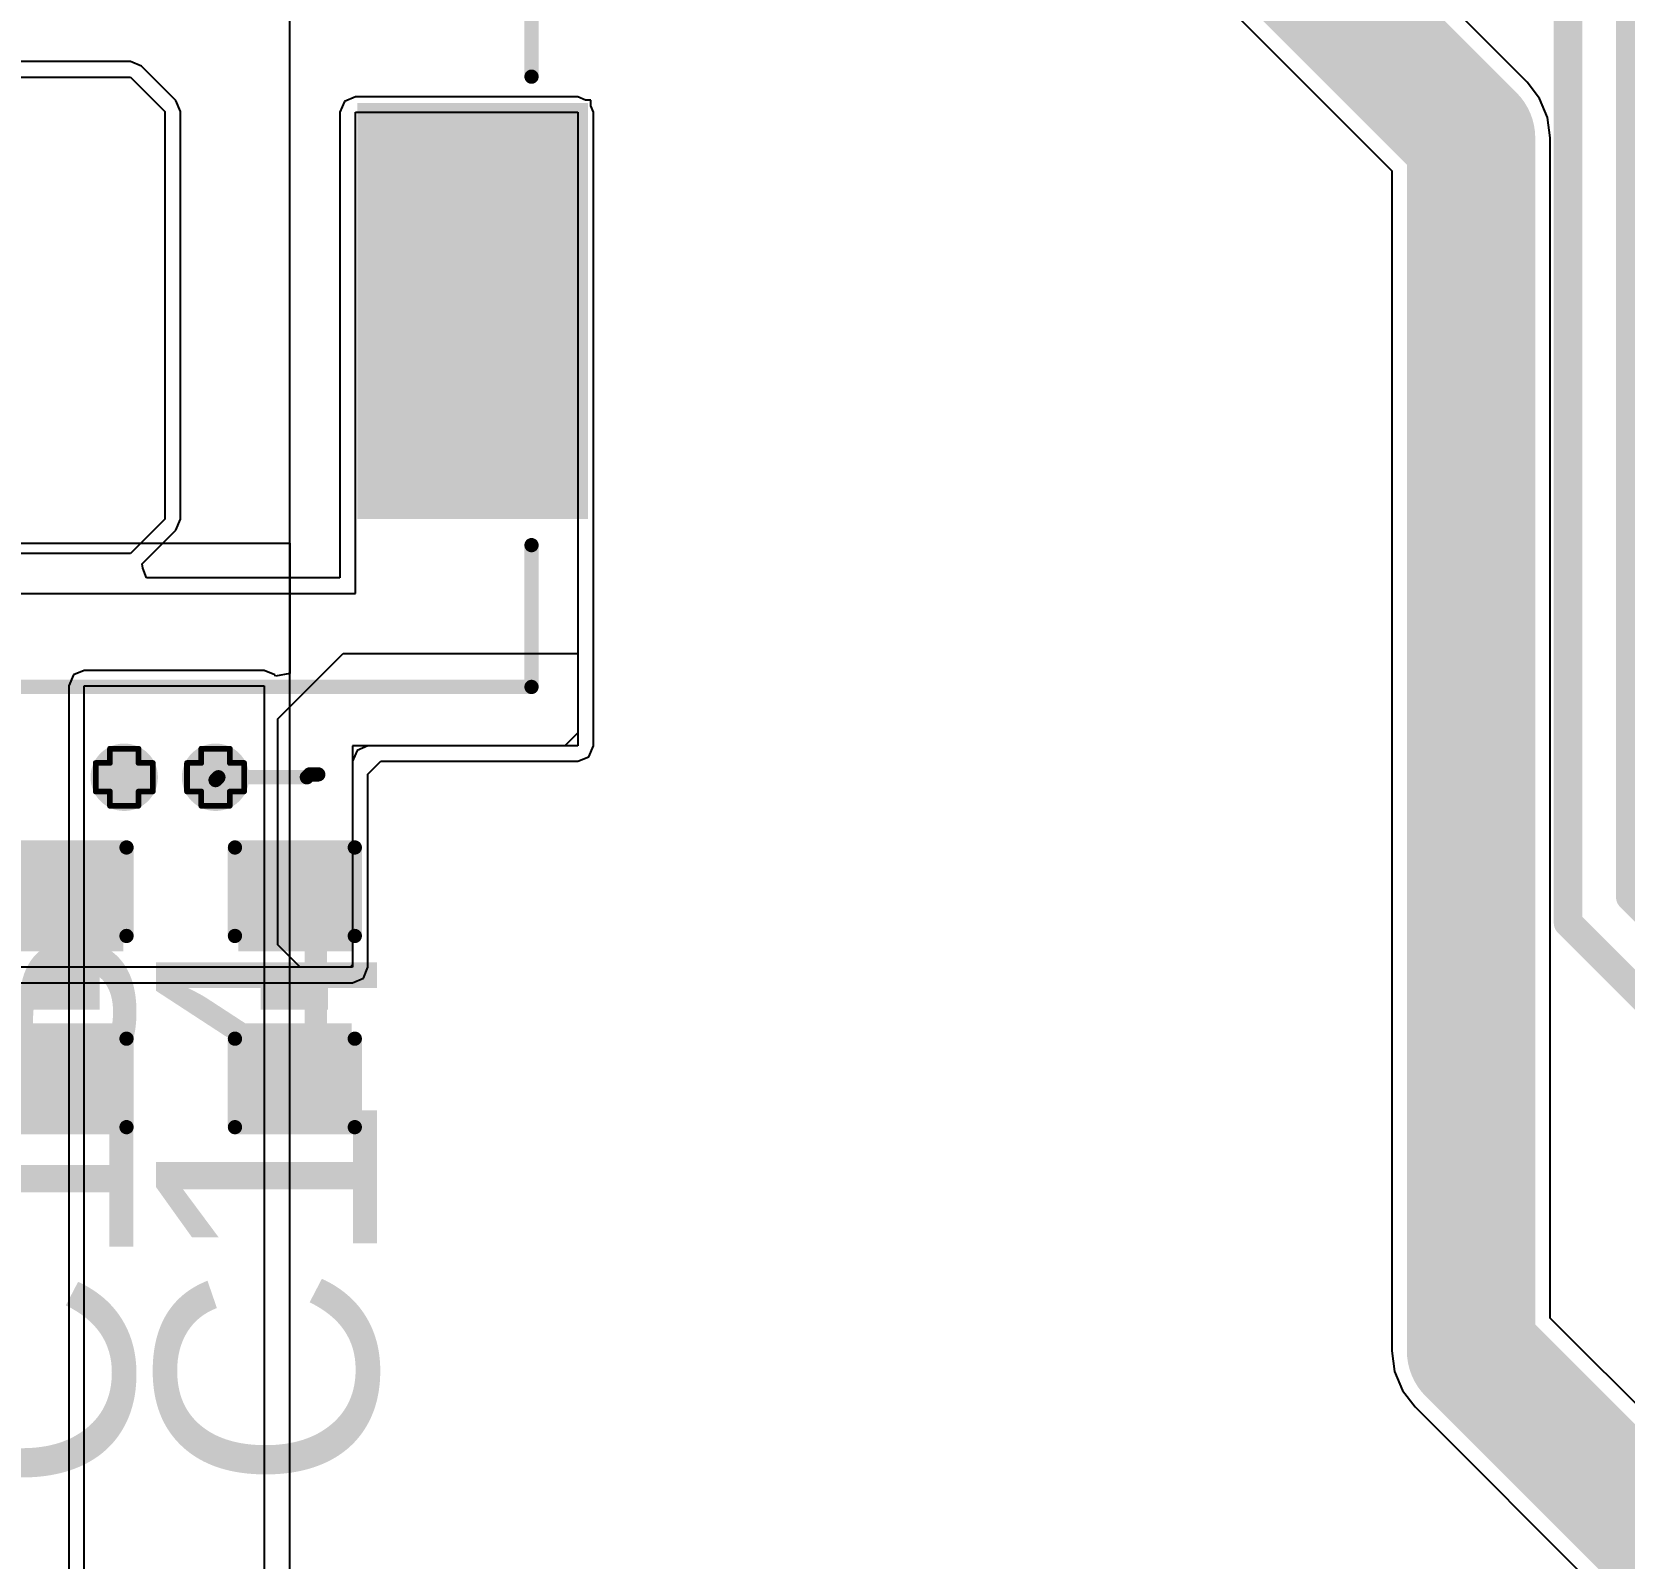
# Model space of a CAD drawing. Header units: inches. Extents: x -1 to 13, y -1.6 to 0.5.
# Drawn here: x 0.087 to 0.645, y -0.983 to -0.448 of the extents above; entities that cross this region are included whole.
import ezdxf

# ---------------------------------------------------------------- set-up
doc = ezdxf.new("R2010")
doc.units = ezdxf.units.IN
doc.header["$MEASUREMENT"] = 0
for name, color, linetype in [('Bottom Layer', 5, 'Continuous'), ('Drill Drawing', 1, 'Continuous'), ('Top Glue Points', 56, 'Continuous'), ('Top Layer', 1, 'Continuous'), ('Top Overlay', 2, 'Continuous'), ('Top Paste', 8, 'Continuous'), ('Top Solder', 216, 'Continuous'), ('Via Holes', 16, 'Continuous')]:
    doc.layers.add(name, color=color, linetype=linetype)
doc.styles.add('Arial', font='', dxfattribs={"height": 0.2})
doc.styles.get('Arial').set_extended_font_data('Arial')

# ---------------------------------------------------------------- blocks, each defined once
blk = doc.blocks.new('HA72L_06301R5LFTR_13')
at = {"layer": 'Top Layer'}
for points in [[(-0.14567, 0.0689), (-0.07283, 0.0689), (-0.07283, -0.0689), (-0.14567, -0.0689)], [(0.07283, 0.0689), (0.14567, 0.0689), (0.14567, -0.0689), (0.07283, -0.0689)]]:
    blk.add_hatch(color=1, dxfattribs=at).paths.add_polyline_path(points)
at = {"layer": 'Top Paste'}
for points in [[(-0.14567, 0.0689), (-0.07283, 0.0689), (-0.07283, -0.0689), (-0.14567, -0.0689)], [(0.07283, 0.0689), (0.14567, 0.0689), (0.14567, -0.0689), (0.07283, -0.0689)]]:
    blk.add_hatch(color=8, dxfattribs=at).paths.add_polyline_path(points)
at = {"layer": 'Top Solder'}
for points in [[(-0.14967, 0.0729), (-0.06883, 0.0729), (-0.06883, -0.0729), (-0.14967, -0.0729)], [(0.06883, 0.0729), (0.14967, 0.0729), (0.14967, -0.0729), (0.06883, -0.0729)]]:
    blk.add_hatch(color=216, dxfattribs=at).paths.add_polyline_path(points)
at = {"layer": 'Top Overlay', "const_width": 0.005}
for points in [[(-0.12992, 0.08208), (-0.12992, 0.13176)], [(-0.12992, 0.13176), (0.12992, 0.13176)], [(0.12992, 0.08208), (0.12992, 0.13176)], [(-0.12992, -0.13176), (-0.12992, -0.08208)], [(0.12992, -0.13176), (0.12992, -0.08208)], [(-0.12992, -0.13176), (0.12992, -0.13176)]]:
    blk.add_lwpolyline(points, dxfattribs=at)
at = {"layer": 'Top Overlay', "const_width": 0.0025}
for points in [[(-0.13117, 0.13176, 1), (-0.12867, 0.13176, 1)], [(-0.13117, 0.13176, 1), (-0.12867, 0.13176, 1)], [(0.12867, 0.13176, 1), (0.13117, 0.13176, 1)], [(0.12867, 0.13176, 1), (0.13117, 0.13176, 1)], [(-0.13117, 0.08208, 1), (-0.12867, 0.08208, 1)], [(0.12867, 0.08208, 1), (0.13117, 0.08208, 1)], [(-0.13117, -0.08208, 1), (-0.12867, -0.08208, 1)], [(0.12867, -0.08208, 1), (0.13117, -0.08208, 1)], [(-0.13117, -0.13176, 1), (-0.12867, -0.13176, 1)], [(-0.13117, -0.13176, 1), (-0.12867, -0.13176, 1)], [(0.12867, -0.13176, 1), (0.13117, -0.13176, 1)], [(0.12867, -0.13176, 1), (0.13117, -0.13176, 1)]]:
    blk.add_lwpolyline(points, format="xyb", close=True, dxfattribs=at)
blk = doc.blocks.new('CAP_0603_30')
at = {"layer": 'Top Layer'}
for points in [[(-0.015, 0.0175), (-0.015, -0.0175), (-0.045, -0.0175), (-0.045, 0.0175)], [(0.045, 0.0175), (0.045, -0.0175), (0.015, -0.0175), (0.015, 0.0175)]]:
    blk.add_hatch(color=1, dxfattribs=at).paths.add_polyline_path(points)
at = {"layer": 'Top Paste'}
for points in [[(-0.015, 0.0175), (-0.015, -0.0175), (-0.045, -0.0175), (-0.045, 0.0175)], [(0.045, 0.0175), (0.045, -0.0175), (0.015, -0.0175), (0.015, 0.0175)]]:
    blk.add_hatch(color=8, dxfattribs=at).paths.add_polyline_path(points)
at = {"layer": 'Top Solder'}
for points in [[(-0.01264, 0.01986), (-0.01264, -0.01986), (-0.04736, -0.01986), (-0.04736, 0.01986)], [(0.04736, 0.01986), (0.04736, -0.01986), (0.01264, -0.01986), (0.01264, 0.01986)]]:
    blk.add_hatch(color=216, dxfattribs=at).paths.add_polyline_path(points)
at = {"layer": 'Top Overlay', "const_width": 0.005}
for points in [[(-0.049, 0.021), (-0.049, -0.021)], [(-0.049, 0.021), (-0.018, 0.021)], [(0.018, 0.021), (0.049, 0.021)], [(0.049, 0.021), (0.049, -0.021)], [(-0.049, -0.021), (-0.018, -0.021)], [(0.018, -0.021), (0.049, -0.021)]]:
    blk.add_lwpolyline(points, dxfattribs=at)
at = {"layer": 'Top Overlay', "const_width": 0.0025}
for points in [[(-0.05025, 0.021, 1), (-0.04775, 0.021, 1)], [(-0.05025, 0.021, 1), (-0.04775, 0.021, 1)], [(-0.01925, 0.021, 1), (-0.01675, 0.021, 1)], [(0.01675, 0.021, 1), (0.01925, 0.021, 1)], [(0.04775, 0.021, 1), (0.05025, 0.021, 1)], [(0.04775, 0.021, 1), (0.05025, 0.021, 1)], [(-0.05025, -0.021, 1), (-0.04775, -0.021, 1)], [(-0.05025, -0.021, 1), (-0.04775, -0.021, 1)], [(-0.01925, -0.021, 1), (-0.01675, -0.021, 1)], [(0.01675, -0.021, 1), (0.01925, -0.021, 1)], [(0.04775, -0.021, 1), (0.05025, -0.021, 1)], [(0.04775, -0.021, 1), (0.05025, -0.021, 1)]]:
    blk.add_lwpolyline(points, format="xyb", close=True, dxfattribs=at)
blk = doc.blocks.new('CAP_0603_31')
at = {"layer": 'Top Layer'}
for points in [[(-0.015, 0.0175), (-0.015, -0.0175), (-0.045, -0.0175), (-0.045, 0.0175)], [(0.045, 0.0175), (0.045, -0.0175), (0.015, -0.0175), (0.015, 0.0175)]]:
    blk.add_hatch(color=1, dxfattribs=at).paths.add_polyline_path(points)
at = {"layer": 'Top Paste'}
for points in [[(-0.015, 0.0175), (-0.015, -0.0175), (-0.045, -0.0175), (-0.045, 0.0175)], [(0.045, 0.0175), (0.045, -0.0175), (0.015, -0.0175), (0.015, 0.0175)]]:
    blk.add_hatch(color=8, dxfattribs=at).paths.add_polyline_path(points)
at = {"layer": 'Top Solder'}
for points in [[(-0.01264, 0.01986), (-0.01264, -0.01986), (-0.04736, -0.01986), (-0.04736, 0.01986)], [(0.04736, 0.01986), (0.04736, -0.01986), (0.01264, -0.01986), (0.01264, 0.01986)]]:
    blk.add_hatch(color=216, dxfattribs=at).paths.add_polyline_path(points)
at = {"layer": 'Top Overlay', "const_width": 0.005}
for points in [[(-0.049, 0.021), (-0.049, -0.021)], [(-0.049, 0.021), (-0.018, 0.021)], [(0.018, 0.021), (0.049, 0.021)], [(0.049, 0.021), (0.049, -0.021)], [(-0.049, -0.021), (-0.018, -0.021)], [(0.018, -0.021), (0.049, -0.021)]]:
    blk.add_lwpolyline(points, dxfattribs=at)
at = {"layer": 'Top Overlay', "const_width": 0.0025}
for points in [[(-0.05025, 0.021, 1), (-0.04775, 0.021, 1)], [(-0.05025, 0.021, 1), (-0.04775, 0.021, 1)], [(-0.01925, 0.021, 1), (-0.01675, 0.021, 1)], [(0.01675, 0.021, 1), (0.01925, 0.021, 1)], [(0.04775, 0.021, 1), (0.05025, 0.021, 1)], [(0.04775, 0.021, 1), (0.05025, 0.021, 1)], [(-0.05025, -0.021, 1), (-0.04775, -0.021, 1)], [(-0.05025, -0.021, 1), (-0.04775, -0.021, 1)], [(-0.01925, -0.021, 1), (-0.01675, -0.021, 1)], [(0.01675, -0.021, 1), (0.01925, -0.021, 1)], [(0.04775, -0.021, 1), (0.05025, -0.021, 1)], [(0.04775, -0.021, 1), (0.05025, -0.021, 1)]]:
    blk.add_lwpolyline(points, format="xyb", close=True, dxfattribs=at)

msp = doc.modelspace()

# ---------------------------------------------------------------- hatches: boundary and pattern name
at = {"layer": 'Bottom Layer'}
h = msp.add_hatch(color=5, dxfattribs=at)
edge = h.paths.add_edge_path()
edge.add_arc((0.119, -0.709), 0.01181, 0, 360)
h = msp.add_hatch(color=5, dxfattribs=at)
edge = h.paths.add_edge_path()
edge.add_arc((0.151, -0.709), 0.01181, 0, 360)
at = {"layer": 'Top Glue Points'}
for points in [[(0.11042, -0.79048), (0.11042, -0.77474), (0.0868, -0.77474), (0.0868, -0.79048)], [(0.19042, -0.79048), (0.19042, -0.77474), (0.1668, -0.77474), (0.1668, -0.79048)]]:
    msp.add_hatch(color=56, dxfattribs=at).paths.add_polyline_path(points)
at = {"layer": 'Top Layer'}
h = msp.add_hatch(color=1, dxfattribs=at)
edge = h.paths.add_edge_path()
edge.add_arc((0.119, -0.709), 0.01181, 0, 360)
h = msp.add_hatch(color=1, dxfattribs=at)
edge = h.paths.add_edge_path()
edge.add_arc((0.151, -0.709), 0.01181, 0, 360)
at = {"layer": 'Via Holes'}
h = msp.add_hatch(color=7, dxfattribs=at)
edge = h.paths.add_edge_path()
edge.add_arc((0.119, -0.709), 0.00591, 0, 360)
h = msp.add_hatch(color=7, dxfattribs=at)
edge = h.paths.add_edge_path()
edge.add_arc((0.151, -0.709), 0.00591, 0, 360)

# ---------------------------------------------------------------- linework, layer by layer
at = {"layer": 'Bottom Layer'}
for p, q in [((0.177, -0.627), (0.177, -0.392)), ((0.177, -1.071), (0.177, -0.393)), ((-0.10811, -0.627), (0.177, -0.627)), ((0.07237, -0.627), (0.177, -0.627)), ((0.177, -0.627), (0.177, -0.6726)), ((0.10117, -0.67317), (0.09959, -0.677)), ((0.105, -0.67159), (0.10117, -0.67317)), ((0.168, -0.67159), (0.105, -0.67159)), ((0.17183, -0.67317), (0.168, -0.67159)), ((0.172, -0.67359), (0.17183, -0.67317)), ((0.177, -0.6726), (0.172, -0.67359)), ((0.09959, -0.677), (0.09959, -1.15554)), ((0.105, -1.15554), (0.105, -0.677)), ((0.105, -0.677), (0.168, -0.677)), ((0.168, -0.677), (0.168, -0.993))]:
    msp.add_line(p, q, dxfattribs=at)
at = {"layer": 'Bottom Layer', "const_width": 0.01}
for points in [[(0.62499, -0.75999), (0.62499, 0.14839)], [(0.6468, -0.75095), (0.6468, 0.1398)], [(0.6468, -0.75095), (1.00403, -1.10819)], [(0.62499, -0.75999), (0.995, -1.13)]]:
    msp.add_lwpolyline(points, dxfattribs=at)
at = {"layer": 'Bottom Layer', "const_width": 0.005}
for points in [[(0.6443, -0.75095, 1), (0.6493, -0.75095, 1)], [(0.6443, -0.75095, 1), (0.6493, -0.75095, 1)], [(0.62249, -0.75999, 1), (0.62749, -0.75999, 1)], [(0.62249, -0.75999, 1), (0.62749, -0.75999, 1)]]:
    msp.add_lwpolyline(points, format="xyb", close=True, dxfattribs=at)
at = {"layer": 'Drill Drawing', "const_width": 0.002}
for points in [[(0.109, -0.714), (0.109, -0.704)], [(0.109, -0.704), (0.114, -0.704)], [(0.114, -0.704), (0.114, -0.699)], [(0.114, -0.699), (0.124, -0.699)], [(0.124, -0.704), (0.124, -0.699)], [(0.124, -0.704), (0.129, -0.704)], [(0.129, -0.714), (0.129, -0.704)], [(0.141, -0.714), (0.141, -0.704)], [(0.141, -0.704), (0.146, -0.704)], [(0.146, -0.704), (0.146, -0.699)], [(0.146, -0.699), (0.156, -0.699)], [(0.156, -0.704), (0.156, -0.699)], [(0.156, -0.704), (0.161, -0.704)], [(0.161, -0.714), (0.161, -0.704)], [(0.109, -0.714), (0.114, -0.714)], [(0.114, -0.719), (0.114, -0.714)], [(0.124, -0.714), (0.129, -0.714)], [(0.124, -0.719), (0.124, -0.714)], [(0.141, -0.714), (0.146, -0.714)], [(0.146, -0.719), (0.146, -0.714)], [(0.156, -0.714), (0.161, -0.714)], [(0.156, -0.719), (0.156, -0.714)], [(0.114, -0.719), (0.124, -0.719)], [(0.146, -0.719), (0.156, -0.719)]]:
    msp.add_lwpolyline(points, dxfattribs=at)
at = {"layer": 'Drill Drawing', "const_width": 0.001}
for points in [[(0.1085, -0.704, 1), (0.1095, -0.704, 1)], [(0.1085, -0.704, 1), (0.1095, -0.704, 1)], [(0.1135, -0.699, 1), (0.1145, -0.699, 1)], [(0.1135, -0.699, 1), (0.1145, -0.699, 1)], [(0.1135, -0.704, 1), (0.1145, -0.704, 1)], [(0.1135, -0.704, 1), (0.1145, -0.704, 1)], [(0.1235, -0.699, 1), (0.1245, -0.699, 1)], [(0.1235, -0.699, 1), (0.1245, -0.699, 1)], [(0.1235, -0.704, 1), (0.1245, -0.704, 1)], [(0.1235, -0.704, 1), (0.1245, -0.704, 1)], [(0.1285, -0.704, 1), (0.1295, -0.704, 1)], [(0.1285, -0.704, 1), (0.1295, -0.704, 1)], [(0.1405, -0.704, 1), (0.1415, -0.704, 1)], [(0.1405, -0.704, 1), (0.1415, -0.704, 1)], [(0.1455, -0.699, 1), (0.1465, -0.699, 1)], [(0.1455, -0.699, 1), (0.1465, -0.699, 1)], [(0.1455, -0.704, 1), (0.1465, -0.704, 1)], [(0.1455, -0.704, 1), (0.1465, -0.704, 1)], [(0.1555, -0.699, 1), (0.1565, -0.699, 1)], [(0.1555, -0.699, 1), (0.1565, -0.699, 1)], [(0.1555, -0.704, 1), (0.1565, -0.704, 1)], [(0.1555, -0.704, 1), (0.1565, -0.704, 1)], [(0.1605, -0.704, 1), (0.1615, -0.704, 1)], [(0.1605, -0.704, 1), (0.1615, -0.704, 1)], [(0.1085, -0.714, 1), (0.1095, -0.714, 1)], [(0.1085, -0.714, 1), (0.1095, -0.714, 1)], [(0.1135, -0.714, 1), (0.1145, -0.714, 1)], [(0.1135, -0.714, 1), (0.1145, -0.714, 1)], [(0.1235, -0.714, 1), (0.1245, -0.714, 1)], [(0.1235, -0.714, 1), (0.1245, -0.714, 1)], [(0.1285, -0.714, 1), (0.1295, -0.714, 1)], [(0.1285, -0.714, 1), (0.1295, -0.714, 1)], [(0.1405, -0.714, 1), (0.1415, -0.714, 1)], [(0.1405, -0.714, 1), (0.1415, -0.714, 1)], [(0.1455, -0.714, 1), (0.1465, -0.714, 1)], [(0.1455, -0.714, 1), (0.1465, -0.714, 1)], [(0.1555, -0.714, 1), (0.1565, -0.714, 1)], [(0.1555, -0.714, 1), (0.1565, -0.714, 1)], [(0.1605, -0.714, 1), (0.1615, -0.714, 1)], [(0.1605, -0.714, 1), (0.1615, -0.714, 1)], [(0.1135, -0.719, 1), (0.1145, -0.719, 1)], [(0.1135, -0.719, 1), (0.1145, -0.719, 1)], [(0.1235, -0.719, 1), (0.1245, -0.719, 1)], [(0.1235, -0.719, 1), (0.1245, -0.719, 1)], [(0.1455, -0.719, 1), (0.1465, -0.719, 1)], [(0.1455, -0.719, 1), (0.1465, -0.719, 1)], [(0.1555, -0.719, 1), (0.1565, -0.719, 1)], [(0.1555, -0.719, 1), (0.1565, -0.719, 1)]]:
    msp.add_lwpolyline(points, format="xyb", close=True, dxfattribs=at)
at = {"layer": 'Top Layer'}
for p, q in [((0.61061, -0.46539), (0.53525, -0.39003)), ((0.50415, -0.43738), (0.56326, -0.49649)), ((0.12119, -0.45824), (-0.0667, -0.45824)), ((0.12502, -0.45983), (0.12119, -0.45824)), ((0.12119, -0.45824), (0.12119, -0.45824)), ((0.13707, -0.47188), (0.12502, -0.45983)), ((-0.0667, -0.46365), (0.12119, -0.46365)), ((0.12119, -0.46365), (0.13325, -0.4757)), ((0.61502, -0.47113), (0.61061, -0.46539)), ((0.13866, -0.4757), (0.13707, -0.47188)), ((0.19617, -0.47217), (0.19459, -0.476)), ((0.2, -0.47059), (0.19617, -0.47217)), ((0.278, -0.47059), (0.2, -0.47059)), ((0.28067, -0.47169), (0.278, -0.47059)), ((0.28248, -0.47169), (0.28067, -0.47169)), ((0.28248, -0.47375), (0.28248, -0.47169)), ((0.28341, -0.476), (0.28248, -0.47375)), ((0.61779, -0.47782), (0.61502, -0.47113)), ((0.13325, -0.4757), (0.13325, -0.6186)), ((0.13866, -0.6186), (0.13866, -0.4757)), ((0.13866, -0.4757), (0.13866, -0.4757)), ((0.19459, -0.476), (0.19459, -0.63916)), ((0.2, -0.64458), (0.2, -0.476)), ((0.2, -0.476), (0.278, -0.476)), ((0.278, -0.476), (0.278, -0.698)), ((0.28341, -0.66561), (0.28341, -0.476)), ((0.61874, -0.485), (0.61779, -0.47782)), ((0.61874, -0.89851), (0.61874, -0.485)), ((0.56326, -0.49649), (0.56326, -0.91)), ((0.13325, -0.6186), (0.12119, -0.63065)), ((0.13707, -0.62243), (0.13866, -0.6186)), ((0.13866, -0.6186), (0.13866, -0.6186)), ((0.12534, -0.63416), (0.13707, -0.62243)), ((0.12119, -0.63065), (-0.0667, -0.63065)), ((0.12548, -0.63569), (0.12534, -0.63416)), ((0.12678, -0.63916), (0.12548, -0.63569)), ((0.19459, -0.63916), (0.12678, -0.63916)), ((-0.08596, -0.64458), (0.2, -0.64458)), ((0.1728, -0.68854), (0.19573, -0.66561)), ((0.19573, -0.66561), (0.278, -0.66561)), ((0.278, -0.66561), (0.278, -0.69345)), ((0.28341, -0.69345), (0.28341, -0.66561)), ((0.1728, -0.76768), (0.1728, -0.68854)), ((0.278, -0.69345), (0.27345, -0.698)), ((0.28341, -0.698), (0.28341, -0.69345)), ((0.28341, -0.69345), (0.28341, -0.69345)), ((0.28341, -0.69345), (0.28341, -0.69345)), ((0.278, -0.698), (0.199, -0.698)), ((0.199, -0.698), (0.199, -0.77558)), ((0.20059, -0.69959), (0.199, -0.70341)), ((0.20441, -0.698), (0.20059, -0.69959)), ((0.27345, -0.698), (0.20441, -0.698)), ((0.278, -0.70341), (0.28183, -0.70183)), ((0.28183, -0.70183), (0.28341, -0.698)), ((0.199, -0.70341), (0.199, -0.7745)), ((0.20441, -0.70797), (0.20897, -0.70341)), ((0.20441, -0.77558), (0.20441, -0.70797)), ((0.20897, -0.70341), (0.2419, -0.70341)), ((0.2419, -0.70341), (0.27345, -0.70341)), ((0.27345, -0.70341), (0.27345, -0.70341)), ((0.27345, -0.70341), (0.27345, -0.70341)), ((0.27345, -0.70341), (0.278, -0.70341)), ((0.1807, -0.77558), (0.1728, -0.76768)), ((0.199, -0.77558), (-0.1202, -0.77558)), ((0.19792, -0.77558), (0.1807, -0.77558)), ((0.19868, -0.77526), (0.19792, -0.77558)), ((0.199, -0.7745), (0.19868, -0.77526)), ((0.20283, -0.7794), (0.20441, -0.77558)), ((-0.1202, -0.78099), (0.1807, -0.78099)), ((0.1807, -0.78099), (0.1807, -0.78099)), ((0.1807, -0.78099), (0.1807, -0.78099)), ((0.1807, -0.78099), (0.199, -0.78099)), ((0.199, -0.78099), (0.20283, -0.7794)), ((0.69249, -0.97226), (0.61874, -0.89851)), ((0.56326, -0.91), (0.56421, -0.91718)), ((0.56421, -0.91718), (0.56698, -0.92387)), ((0.56698, -0.92387), (0.57139, -0.92961)), ((0.57139, -0.92961), (0.66139, -1.01961))]:
    msp.add_line(p, q, dxfattribs=at)
for points, const_width in [([(0.51564, -0.40964), (0.591, -0.485)], 0.045), ([(0.591, -0.91), (0.591, -0.485)], 0.045), ([(0.151, -0.71), (0.152, -0.709)], 0.005), ([(0.152, -0.709), (0.183, -0.709)], 0.005), ([(0.183, -0.709), (0.184, -0.708)], 0.005), ([(0.184, -0.708), (0.187, -0.708)], 0.005), ([(0.591, -0.91), (0.681, -1)], 0.045)]:
    msp.add_lwpolyline(points, dxfattribs=dict(at, const_width=const_width))
for points, const_width in [([(0.57975, -0.485, 1), (0.60225, -0.485, 1)], 0.0225), ([(0.57975, -0.485, 1), (0.60225, -0.485, 1)], 0.0225), ([(0.14975, -0.71, 1), (0.15225, -0.71, 1)], 0.0025), ([(0.15075, -0.709, 1), (0.15325, -0.709, 1)], 0.0025), ([(0.15075, -0.709, 1), (0.15325, -0.709, 1)], 0.0025), ([(0.18175, -0.709, 1), (0.18425, -0.709, 1)], 0.0025), ([(0.18175, -0.709, 1), (0.18425, -0.709, 1)], 0.0025), ([(0.18275, -0.708, 1), (0.18525, -0.708, 1)], 0.0025), ([(0.18275, -0.708, 1), (0.18525, -0.708, 1)], 0.0025), ([(0.18575, -0.708, 1), (0.18825, -0.708, 1)], 0.0025), ([(0.57975, -0.91, 1), (0.60225, -0.91, 1)], 0.0225), ([(0.57975, -0.91, 1), (0.60225, -0.91, 1)], 0.0225)]:
    msp.add_lwpolyline(points, format="xyb", close=True, dxfattribs=dict(at, const_width=const_width))

# ---------------------------------------------------------------- block references
msp.add_blockref('HA72L_06301R5LFTR_13', (0.13181, -0.54559))
at = {"rotation": 90}
for name, p in [('CAP_0603_30', (0.0988, -0.78261)), ('CAP_0603_31', (0.1788, -0.78261))]:
    msp.add_blockref(name, p, dxfattribs=at)

# ---------------------------------------------------------------- texts
at = {"layer": 'Top Overlay', "style": 'Arial'}
for s, p in [('C14', (0.20763, -0.95879)), ('C13', (0.12219, -0.95986))]:
    msp.add_text(s, height=0.0775, rotation=90, dxfattribs=at).set_placement(p)

doc.saveas('drawing.dxf')
